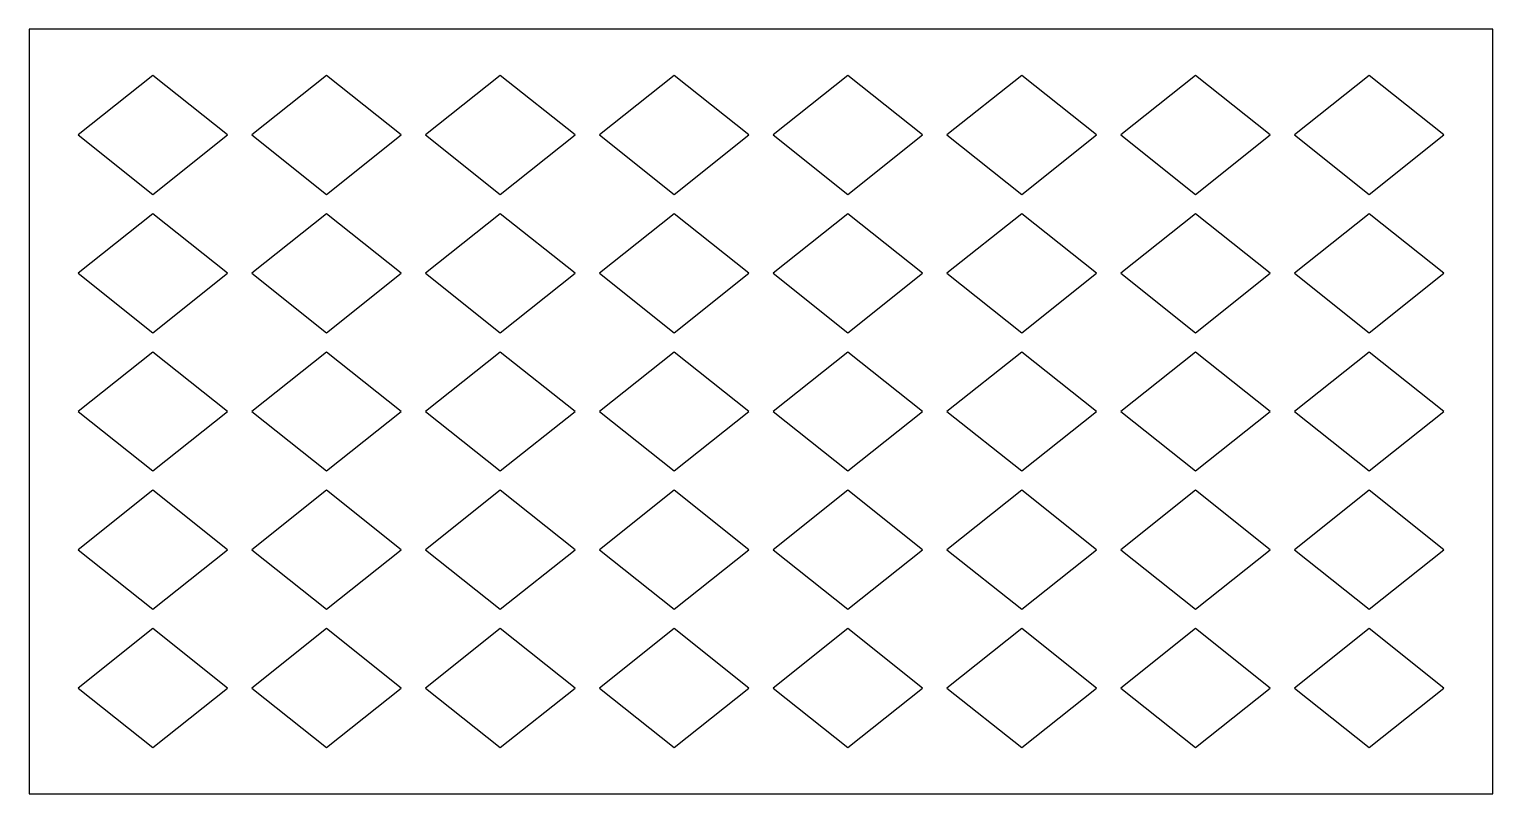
# Model space of a CAD drawing. Header units: millimetres. Extents: x 0 to 880, y 0 to 460.
import ezdxf

# ---------------------------------------------------------------- set-up
doc = ezdxf.new("R2010")
doc.units = ezdxf.units.MM
doc.layers.add('CUT', color=7, linetype='CONTINUOUS')

msp = doc.modelspace()

# ---------------------------------------------------------------- linework, layer by layer
at = {"layer": 'CUT'}
for points in [[(0, 0), (880, 0), (880, 460), (0, 460)], [(119.185, 396.4), (74.25, 432.176), (29.315, 396.4), (74.25, 360.624)], [(223.685, 396.4), (178.75, 432.176), (133.815, 396.4), (178.75, 360.624)], [(328.185, 396.4), (283.25, 432.176), (238.315, 396.4), (283.25, 360.624)], [(432.685, 396.4), (387.75, 432.176), (342.815, 396.4), (387.75, 360.624)], [(537.185, 396.4), (492.25, 432.176), (447.315, 396.4), (492.25, 360.624)], [(641.685, 396.4), (596.75, 432.176), (551.815, 396.4), (596.75, 360.624)], [(746.185, 396.4), (701.25, 432.176), (656.315, 396.4), (701.25, 360.624)], [(850.685, 396.4), (805.75, 432.176), (760.815, 396.4), (805.75, 360.624)], [(119.185, 313.2), (74.25, 348.976), (29.315, 313.2), (74.25, 277.424)], [(223.685, 313.2), (178.75, 348.976), (133.815, 313.2), (178.75, 277.424)], [(328.185, 313.2), (283.25, 348.976), (238.315, 313.2), (283.25, 277.424)], [(432.685, 313.2), (387.75, 348.976), (342.815, 313.2), (387.75, 277.424)], [(537.185, 313.2), (492.25, 348.976), (447.315, 313.2), (492.25, 277.424)], [(641.685, 313.2), (596.75, 348.976), (551.815, 313.2), (596.75, 277.424)], [(746.185, 313.2), (701.25, 348.976), (656.315, 313.2), (701.25, 277.424)], [(850.685, 313.2), (805.75, 348.976), (760.815, 313.2), (805.75, 277.424)], [(119.185, 230), (74.25, 265.776), (29.315, 230), (74.25, 194.224)], [(223.685, 230), (178.75, 265.776), (133.815, 230), (178.75, 194.224)], [(328.185, 230), (283.25, 265.776), (238.315, 230), (283.25, 194.224)], [(432.685, 230), (387.75, 265.776), (342.815, 230), (387.75, 194.224)], [(537.185, 230), (492.25, 265.776), (447.315, 230), (492.25, 194.224)], [(641.685, 230), (596.75, 265.776), (551.815, 230), (596.75, 194.224)], [(746.185, 230), (701.25, 265.776), (656.315, 230), (701.25, 194.224)], [(850.685, 230), (805.75, 265.776), (760.815, 230), (805.75, 194.224)], [(119.185, 146.8), (74.25, 182.576), (29.315, 146.8), (74.25, 111.024)], [(223.685, 146.8), (178.75, 182.576), (133.815, 146.8), (178.75, 111.024)], [(328.185, 146.8), (283.25, 182.576), (238.315, 146.8), (283.25, 111.024)], [(432.685, 146.8), (387.75, 182.576), (342.815, 146.8), (387.75, 111.024)], [(537.185, 146.8), (492.25, 182.576), (447.315, 146.8), (492.25, 111.024)], [(641.685, 146.8), (596.75, 182.576), (551.815, 146.8), (596.75, 111.024)], [(746.185, 146.8), (701.25, 182.576), (656.315, 146.8), (701.25, 111.024)], [(850.685, 146.8), (805.75, 182.576), (760.815, 146.8), (805.75, 111.024)], [(119.185, 63.6), (74.25, 99.376), (29.315, 63.6), (74.25, 27.824)], [(223.685, 63.6), (178.75, 99.376), (133.815, 63.6), (178.75, 27.824)], [(328.185, 63.6), (283.25, 99.376), (238.315, 63.6), (283.25, 27.824)], [(432.685, 63.6), (387.75, 99.376), (342.815, 63.6), (387.75, 27.824)], [(537.185, 63.6), (492.25, 99.376), (447.315, 63.6), (492.25, 27.824)], [(641.685, 63.6), (596.75, 99.376), (551.815, 63.6), (596.75, 27.824)], [(746.185, 63.6), (701.25, 99.376), (656.315, 63.6), (701.25, 27.824)], [(850.685, 63.6), (805.75, 99.376), (760.815, 63.6), (805.75, 27.824)]]:
    msp.add_lwpolyline(points, close=True, dxfattribs=at)

doc.saveas('drawing.dxf')
